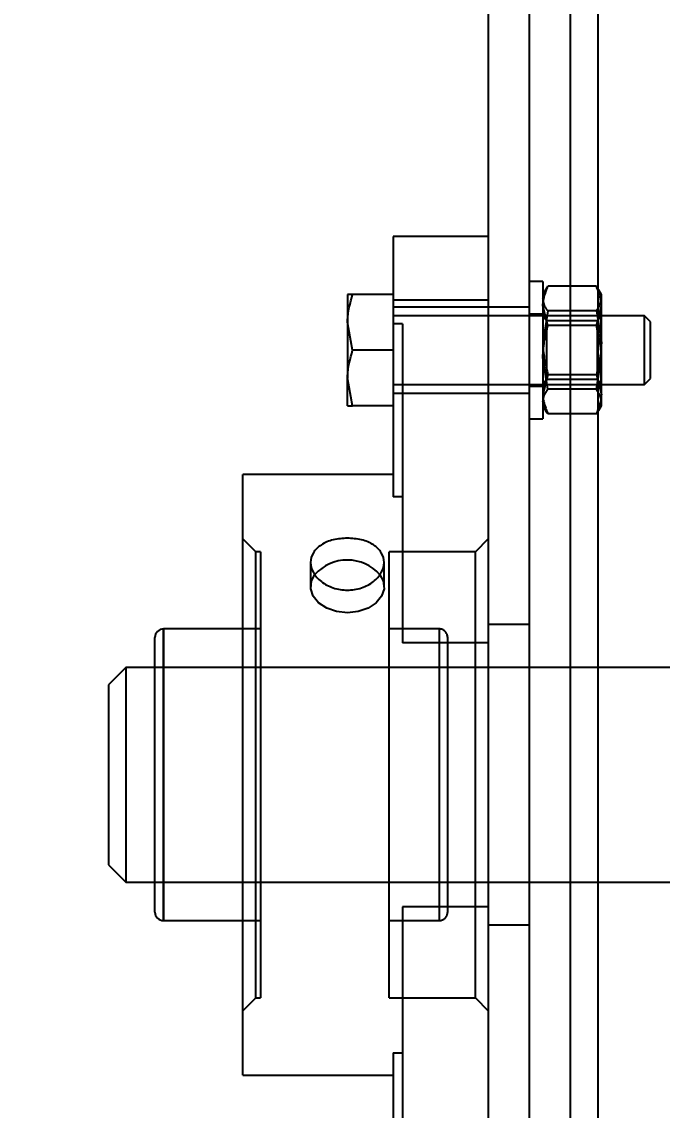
# Model space of a CAD drawing. Header units: metres. Extents: x 0 to 63075, y 0 to 44550.
# Drawn here: x 13714.6 to 13789.2, y 30232.7 to 30359.6 of the extents above; entities that cross this region are included whole.
import ezdxf

# ---------------------------------------------------------------- set-up
doc = ezdxf.new("R2010")
doc.units = ezdxf.units.M
doc.header["$LTSCALE"] = 75
doc.linetypes.add('HIDDEN2', pattern=[4.7625, 3.175, -1.5875])
for name, color, linetype in [('18_COTAS', 7, 'Continuous'), ('SDM', 7, 'Continuous'), ('SL1', 8, 'Continuous'), ('SL4', 4, 'Continuous'), ('ST1', 7, 'HIDDEN2')]:
    doc.layers.add(name, color=color, linetype=linetype)
doc.styles.add('ROMANS', font='ROMANS.SHX')
doc.dimstyles.new('75___1-75', dxfattribs={"dimscale": 75, "dimtxt": 2.5, "dimasz": 2, "dimexe": 1.5, "dimexo": 1, "dimgap": 0.5, "dimtad": 1, "dimdec": 0, "dimzin": 12, "dimtxsty": 'ROMANS', "dimcen": 0, "dimclrd": 256, "dimclre": 256, "dimclrt": 3, "dimazin": 3, "dimtfac": 1, "dimtdec": 0, "dimtmove": 0, "dimatfit": 0, "dimfxl": 1, "dimlwd": -1, "dimlwe": -1, "dimarcsym": 0})

# ---------------------------------------------------------------- blocks, each defined once
blk = doc.blocks.new('A$C1d93b9d1')
at = {"layer": 'SL1'}
for radius, start, end in [(1979, 150.48869, 76.2155), (1915.5, 151.39767, 77.94663), (1915.5, 151.39767, 77.48242), (1907.5, 151.51701, 77.89531), (1508, 159.38429, 0), (1508, 159.38429, 0), (1500, 179.96007, 0.03993)]:
    blk.add_arc((6031.73, 6950), radius, start, end, dxfattribs=at)
blk = doc.blocks.new('*D27')
at = {"layer": '18_COTAS', "transparency": 16777216}
for p, q in [((12131.24, 27878.33), (12131.24, 30705.37)), ((13913.74, 30509.57), (13913.74, 30705.37)), ((11981.24, 30592.87), (11122.31, 30592.87)), ((13913.74, 30592.87), (12131.24, 30592.87)), ((14063.74, 30592.87), (14213.74, 30592.87))]:
    blk.add_line(p, q, dxfattribs=at)
for points in [[(11981.24, 30617.87), (11981.24, 30567.87), (12131.24, 30592.87)], [(14063.74, 30617.87), (14063.74, 30567.87), (13913.74, 30592.87)]]:
    blk.add_solid(points, dxfattribs=at)
at = {"layer": 'Defpoints', "color": 0, "transparency": 16777216}
for p in [(13913.74, 30592.87), (13913.74, 30434.57), (12131.24, 27803.33)]:
    blk.add_point(p, dxfattribs=at)
at = {"layer": '18_COTAS', "color": 3, "transparency": 16777216, "insert": (11476.78, 30724.12), "char_height": 187.5, "attachment_point": 5, "style": 'ROMANS'}
blk.add_mtext('1782', dxfattribs=at)
blk = doc.blocks.new('A$C429c7d53')
at = {"layer": 'SL4'}
for p, q in [((48.23, 3289.74), (48.23, 2339.74)), ((57.76, 3284.74), (57.76, 3129.5)), ((48.23, 3244.49), (37.13, 3244.49)), ((37.13, 3244.49), (37.13, 3237.06)), ((31.83, 3237.74), (31.83, 3234.49)), ((37.13, 3237.74), (32.42, 3237.74)), ((37.13, 3237.06), (37.13, 3234.3)), ((48.23, 3237.06), (37.13, 3237.06)), ((31.83, 3234.49), (31.83, 3227.99)), ((32.42, 3231.24), (31.83, 3234.49)), ((38.24, 3234.3), (37.13, 3234.3)), ((37.13, 3234.3), (37.13, 3214.13)), ((38.24, 3234.3), (38.24, 3197.12)), ((37.13, 3231.24), (32.42, 3231.24)), ((32.42, 3224.74), (31.83, 3227.99)), ((31.83, 3224.74), (31.83, 3227.99)), ((37.13, 3224.74), (32.42, 3224.74)), ((37.13, 3216.74), (19.63, 3216.74)), ((19.63, 3181.74), (19.63, 3216.74)), ((38.24, 3214.13), (37.13, 3214.13)), ((19.63, 3198.74), (10.39, 3198.74)), ((10.39, 3164.74), (10.39, 3198.74)), ((9.39, 3165.74), (9.39, 3197.74)), ((48.23, 3197.12), (38.24, 3197.12)), ((6, 3194.24), (4, 3192.24)), ((9.39, 3194.24), (6, 3194.24)), ((6, 3194.24), (6, 3169.24)), ((4, 3192.24), (4, 3171.24)), ((19.63, 3146.74), (19.63, 3181.74)), ((4, 3171.24), (6, 3169.24)), ((6, 3169.24), (9.39, 3169.24)), ((48.23, 3166.36), (38.24, 3166.36)), ((38.24, 3166.36), (38.24, 3129.17)), ((10.39, 3164.74), (19.63, 3164.74)), ((37.13, 3149.34), (38.24, 3149.34)), ((37.13, 3149.34), (37.13, 3129.17)), ((19.63, 3146.74), (37.13, 3146.74))]:
    blk.add_line(p, q, dxfattribs=at)
for centre, radius, start, end in [((31.81, 3201.71), 5.06, 41.4204, 138.312), ((10.39, 3197.74), 1, 90, 180), ((10.39, 3165.74), 1, 180, 270)]:
    blk.add_arc(centre, radius, start, end, dxfattribs=at)
for points, knots in [([(31.83, 3234.49), (31.84, 3234.56), (31.84, 3235.66), (32.14, 3236.74), (32.42, 3237.74)], [0, 0, 0, 0, 0.070215, 1, 1, 1, 1]), ([(32.42, 3237.74), (32.18, 3237.74), (31.87, 3237.74), (31.84, 3237.74), (31.83, 3237.74)], [0, 0, 0, 0, 0.758149, 1, 1, 1, 1]), ([(31.83, 3227.99), (31.84, 3228.06), (31.84, 3229.16), (32.14, 3230.24), (32.42, 3231.24)], [0, 0, 0, 0, 0.070215, 1, 1, 1, 1]), ([(31.83, 3224.74), (31.84, 3224.74), (31.87, 3224.74), (32.18, 3224.74), (32.42, 3224.74)], [0, 0, 0, 0, 0.241851, 1, 1, 1, 1]), ([(31.81, 3209.33), (32.37, 3209.29), (33.49, 3209.21), (34.92, 3208.59), (35.87, 3207.66), (36.21, 3206.5), (35.87, 3205.28), (34.92, 3204.2), (33.49, 3203.45), (31.81, 3203.18), (30.13, 3203.45), (28.7, 3204.2), (27.75, 3205.28), (27.42, 3206.5), (27.75, 3207.66), (28.7, 3208.59), (30.13, 3209.21), (31.25, 3209.29), (31.81, 3209.33)], [0, 0, 0, 0, 0.06249, 0.125, 0.18751, 0.25, 0.31249, 0.375, 0.43751, 0.5, 0.56249, 0.625, 0.68751, 0.75, 0.81249, 0.875, 0.93751, 1, 1, 1, 1])]:
    blk.add_open_spline(points, degree=3, knots=knots, dxfattribs=at)
at = {"layer": 'ST1'}
for p, q in [((53, 3339.74), (53, 2339.74)), ((61, 3339.74), (61, 2339.74)), ((54.6, 3239.24), (53, 3239.24)), ((54.6, 3239.24), (54.6, 3223.24)), ((54.91, 3238.27), (54.6, 3237.74)), ((60.82, 3238.68), (55.18, 3238.68)), ((61.4, 3237.74), (61.09, 3238.27)), ((48.23, 3237.06), (37.13, 3237.06)), ((61.4, 3237.24), (61.4, 3237.74)), ((61.4, 3232.08), (61.4, 3237.24)), ((48.23, 3236.24), (37.13, 3236.24)), ((53, 3236.24), (48.23, 3236.24)), ((54.6, 3235.44), (53, 3235.44)), ((55.18, 3234.11), (54.6, 3236.4)), ((55.18, 3235.8), (54.6, 3232.08)), ((60.82, 3235.8), (55.18, 3235.8)), ((60.82, 3234.11), (61.4, 3236.4)), ((60.82, 3235.8), (61.4, 3232.08)), ((66.44, 3235.24), (37.13, 3235.24)), ((55.02, 3234.64), (54.6, 3235.24)), ((55.02, 3234.64), (55.02, 3234.38)), ((60.95, 3234.64), (55.02, 3234.64)), ((55.02, 3234.38), (55.02, 3227.84)), ((61.37, 3235.24), (60.95, 3234.64)), ((60.95, 3227.84), (60.95, 3234.64)), ((61.37, 3234.93), (61.37, 3235.24)), ((61.4, 3235.24), (61.37, 3235.24)), ((61.37, 3227.24), (61.37, 3234.93)), ((66.44, 3227.24), (66.44, 3235.24)), ((67.13, 3234.55), (66.44, 3235.24)), ((67.13, 3227.93), (67.13, 3234.55)), ((60.82, 3234.11), (55.18, 3234.11)), ((61.4, 3226.08), (61.4, 3232.08)), ((55.18, 3226.67), (54.6, 3230.39)), ((60.82, 3226.67), (61.4, 3230.39)), ((55.18, 3228.36), (54.6, 3226.08)), ((54.6, 3227.24), (55.02, 3227.84)), ((55.02, 3227.84), (60.95, 3227.84)), ((60.82, 3228.36), (55.18, 3228.36)), ((60.82, 3228.36), (61.4, 3226.08)), ((60.95, 3227.84), (61.37, 3227.24)), ((66.44, 3227.24), (67.13, 3227.93)), ((37.13, 3227.24), (66.44, 3227.24)), ((53, 3227.04), (54.6, 3227.04)), ((60.82, 3226.67), (55.18, 3226.67)), ((61.37, 3227.24), (61.4, 3227.24)), ((37.13, 3226.24), (48.23, 3226.24)), ((48.23, 3226.24), (53, 3226.24)), ((61.4, 3224.74), (61.4, 3226.08)), ((54.6, 3224.74), (54.91, 3224.2)), ((61.09, 3224.2), (61.4, 3224.74)), ((53, 3223.24), (54.6, 3223.24)), ((60.82, 3223.8), (55.18, 3223.8)), ((21.13, 3207.74), (19.63, 3209.24)), ((48.23, 3209.24), (46.73, 3207.74)), ((21.13, 3155.74), (21.13, 3207.74)), ((21.68, 3207.74), (21.13, 3207.74)), ((21.68, 3207.74), (21.68, 3155.74)), ((36.68, 3155.74), (36.68, 3207.74)), ((46.73, 3207.74), (36.68, 3207.74)), ((46.73, 3155.74), (46.73, 3207.74)), ((27.53, 3206.49), (27.53, 3203.66)), ((36.09, 3203.66), (36.09, 3206.49)), ((10.39, 3198.74), (10.39, 3164.74)), ((21.68, 3198.74), (19.63, 3198.74)), ((42.5, 3198.74), (36.68, 3198.74)), ((42.5, 3198.74), (42.5, 3164.78)), ((53, 3199.24), (48.23, 3199.24)), ((43.5, 3165.74), (43.5, 3197.74)), ((48.23, 3197.12), (38.24, 3197.12)), ((43.5, 3194.24), (9.39, 3194.24)), ((74.06, 3194.24), (9.39, 3194.24)), ((9.39, 3169.24), (43.5, 3169.24)), ((9.39, 3169.24), (97, 3169.24)), ((48.23, 3166.36), (38.24, 3166.36)), ((19.63, 3164.74), (21.68, 3164.74)), ((36.68, 3164.74), (42.5, 3164.74)), ((48.23, 3164.24), (53, 3164.24)), ((19.63, 3154.24), (21.13, 3155.74)), ((21.13, 3155.74), (21.68, 3155.74)), ((36.68, 3155.74), (46.73, 3155.74)), ((46.73, 3155.74), (48.23, 3154.24))]:
    blk.add_line(p, q, dxfattribs=at)
at = {"layer": 'ST1', "flags": 128}
for points in [[(31.81, 3200.63), (30.55, 3200.76), (29.4, 3201.16), (28.46, 3201.77), (27.82, 3202.55), (27.54, 3203.43), (27.64, 3204.33), (28.03, 3205.08)], [(35.61, 3205.06), (35.99, 3204.33), (36.08, 3203.43), (35.8, 3202.55), (35.16, 3201.77), (34.22, 3201.16), (33.07, 3200.76), (31.81, 3200.63)]]:
    blk.add_lwpolyline(points, dxfattribs=at)
at = {"layer": 'ST1'}
for centre, start, end in [((42.5, 3197.74), 0, 90), ((42.5, 3165.74), 270, 0)]:
    blk.add_arc(centre, 1, start, end, dxfattribs=at)
for points, knots in [([(54.6, 3237.24), (54.61, 3237.37), (54.64, 3237.86), (54.95, 3238.33), (55.18, 3238.68)], [0, 0, 0, 0, 0.268634, 1, 1, 1, 1]), ([(54.6, 3236.4), (54.6, 3236.45), (54.61, 3237.22), (54.9, 3237.98), (55.18, 3238.68)], [0, 0, 0, 0, 0.070215, 1, 1, 1, 1]), ([(61.4, 3237.24), (61.39, 3237.37), (61.36, 3237.86), (61.04, 3238.33), (60.82, 3238.68)], [0, 0, 0, 0, 0.268634, 1, 1, 1, 1]), ([(61.4, 3236.4), (61.4, 3236.45), (61.39, 3237.22), (61.09, 3237.98), (60.82, 3238.68)], [0, 0, 0, 0, 0.070215, 1, 1, 1, 1]), ([(55.18, 3235.8), (55.09, 3235.92), (54.75, 3236.39), (54.66, 3236.88), (54.6, 3237.24)], [0, 0, 0, 0, 0.2575513, 1, 1, 1, 1]), ([(60.82, 3235.8), (60.9, 3235.92), (61.24, 3236.39), (61.33, 3236.88), (61.4, 3237.24)], [0, 0, 0, 0, 0.257551, 1, 1, 1, 1]), ([(54.6, 3230.39), (54.6, 3230.48), (54.61, 3231.74), (54.9, 3232.97), (55.18, 3234.11)], [0, 0, 0, 0, 0.070215, 1, 1, 1, 1]), ([(61.4, 3230.39), (61.4, 3230.48), (61.39, 3231.74), (61.09, 3232.97), (60.82, 3234.11)], [0, 0, 0, 0, 0.0702148, 1, 1, 1, 1]), ([(54.6, 3232.08), (54.6, 3232), (54.61, 3230.74), (54.9, 3229.51), (55.18, 3228.36)], [0, 0, 0, 0, 0.0702148, 1, 1, 1, 1]), ([(61.4, 3232.08), (61.4, 3232), (61.39, 3230.74), (61.09, 3229.51), (60.82, 3228.36)], [0, 0, 0, 0, 0.070215, 1, 1, 1, 1]), ([(54.6, 3225.23), (54.61, 3225.36), (54.64, 3225.85), (54.95, 3226.32), (55.18, 3226.67)], [0, 0, 0, 0, 0.268634, 1, 1, 1, 1]), ([(61.4, 3225.23), (61.39, 3225.36), (61.36, 3225.85), (61.04, 3226.32), (60.82, 3226.67)], [0, 0, 0, 0, 0.268634, 1, 1, 1, 1]), ([(54.6, 3226.08), (54.6, 3226.02), (54.61, 3225.25), (54.9, 3224.5), (55.18, 3223.8)], [0, 0, 0, 0, 0.0702148, 1, 1, 1, 1]), ([(61.4, 3226.08), (61.4, 3226.02), (61.39, 3225.25), (61.09, 3224.5), (60.82, 3223.8)], [0, 0, 0, 0, 0.070215, 1, 1, 1, 1]), ([(55.18, 3223.8), (55.08, 3223.92), (54.96, 3224.05), (54.92, 3224.18), (54.92, 3224.19)], [0, 0, 0, 0, 0.914803, 1, 1, 1, 1]), ([(60.82, 3223.8), (60.9, 3223.92), (61.24, 3224.39), (61.33, 3224.87), (61.4, 3225.23)], [0, 0, 0, 0, 0.257551, 1, 1, 1, 1])]:
    blk.add_open_spline(points, degree=3, knots=knots, dxfattribs=at)

msp = doc.modelspace()

# ---------------------------------------------------------------- block references
at = {"layer": 'SDM'}
for name, p in [('A$C1d93b9d1', (8259.51, 24302.83)), ('A$C429c7d53', (13720.74, 27090.07))]:
    msp.add_blockref(name, p, dxfattribs=at)

# ---------------------------------------------------------------- dimensions: what is measured, and where the dimension line sits
at = {"layer": '18_COTAS'}
dim = msp.add_linear_dim(base=(13913.73996451, 30592.87116724), p1=(12131.23996451, 27803.3334565), p2=(13913.73996451, 30434.56595658), dimstyle='75___1-75', dxfattribs=at)
dim.commit()
dim.dimension.update_dxf_attribs({"geometry": '*D27', "text_midpoint": (11476.77567879, 30592.87116724), "dimtype": 160})

doc.saveas('drawing.dxf')
